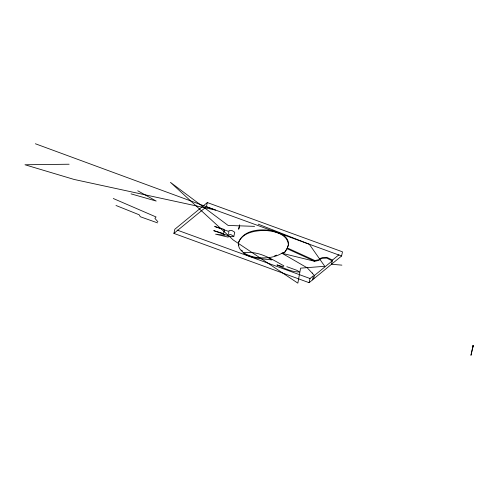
<?xml version="1.0" encoding="UTF-8"?>
<svg xmlns="http://www.w3.org/2000/svg" width="499" height="499" viewBox="0 0 499 499"><rect width="100%" height="100%" fill="white"/><g stroke="black" fill="none" stroke-linecap="round" stroke-linejoin="round"><path stroke-width="0.75" d="M313.646 278.935L314.414 275.523L307.322 267.901L282.004 253.274L284.842 252.045L287.106 248.571L288.397 245.04C287.842 233.95 274.051 231.006 265.044 230.457C255.257 230.513 241.603 232.509 238.31 243.369C238.266 252.064 248.09 255.787 255.239 257.259C264.239 258.588 274.138 258.083 282.029 253.155M173.908 233.407L174.837 229.241L207.322 202.563L342.507 251.833L341.578 255.999L309.093 282.677L173.908 233.407L206.393 206.736L207.322 202.563M223.458 234.112L224.394 229.945L223.128 229.01L214.657 226.49L221.331 228.904M228.536 233.607L228.848 232.222M233.831 236.414L230.794 234.555L228.024 234.867L228.162 237.131L215.556 234.156L225.012 235.272L222.198 233.176L213.728 230.657L231.112 236.732L233.831 236.414L234.761 232.247L231.729 230.388L228.954 230.7L229.004 231.524L223.165 229.528M238.634 229.122L239.682 224.912L238.809 229.128M314.414 275.523L332.284 260.846L326.67 258.089L322.285 258.326L319.479 259.43L319.048 260.353L314.744 261.295L282.004 253.274L284.817 252.163L287.081 248.683L288.541 244.404C288.827 238.678 283.75 234.649 278.885 232.759M309.093 282.677L310.022 278.511L313.397 275.735L312.468 279.902M312.312 273.689L312.48 272.941M338.958 254.752L332.453 260.091L331.517 264.264L341.89 265.137M470.913 355.207L473.171 345.451L471.068 355.194M473.077 346.986L472.297 346.518L472.846 346.044M274.556 255.887L276.602 255.132M69.118 164.227L24.95 164.757L74.095 179.447L215.587 210.085L35.379 143.762M254.559 226.359L228.112 225.442L170.44 182.36L233.239 239.975L297.841 283.145L300.598 268.144L324.762 266.304L309.28 244.229L258.145 224.138M276.745 231.885C264.351 228.286 243.749 228.336 238.453 242.732L238.784 245.595M131.025 193.862L156.193 201.053L137.755 190.786M157.553 222.885L140.306 216.734L139.196 214.795L115.98 205.476M286.819 266.691L296.755 270.277L299.581 272.011C291.597 272.105 284.012 268.144 276.914 264.932L282.914 266.641L283.894 265.848C271.493 259.006 258.033 250.174 243.225 252.918C251.278 258.844 262.349 258.688 271.961 259.923L267.782 257.409M206.393 206.736L341.578 255.999M177.033 230.039L310.022 278.511M314.744 261.295L287.081 248.683M113.285 198.508L156.056 216.971L154.89 218.35L157.896 221.762M287.249 247.934L314.913 260.547L319.217 259.599L319.647 258.682L322.454 257.571L326.839 257.334L332.453 260.091M241.479 250.142L242.514 250.991M472.553 346.206C473.308 348.171 473.888 344.896 472.553 346.206"/></g></svg>
